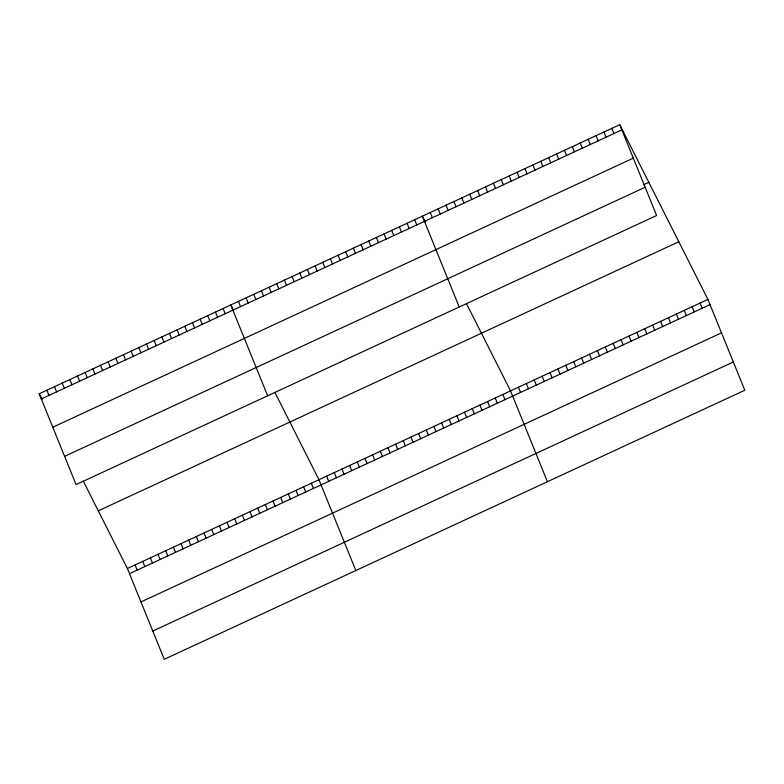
<?xml version="1.0" encoding="UTF-8"?>
<svg xmlns="http://www.w3.org/2000/svg" width="784" height="784" viewBox="0 0 784 784"><rect width="100%" height="100%" fill="white"/><g stroke="black" fill="none" stroke-linecap="round" stroke-linejoin="round"><path stroke-width="1.18" d="M619.732 124.695L656.61 215.512L76.077 484.581L39.2 393.764L619.732 124.695L707.923 299.419L744.8 390.236L164.268 659.305L127.39 568.488L83.29 481.131M41.307 398.958L621.839 129.879M52.783 427.211L633.315 158.133M643.899 184.642L648.838 182.349M64.602 456.327L645.134 187.249M98.284 510.835L678.826 241.756M127.39 568.488L707.923 299.419M129.497 573.682L710.03 304.604M140.973 601.936L721.505 332.857M152.792 631.051L733.324 361.973M425.261 221.941L422.351 216.178L459.228 306.995M466.451 303.545L510.541 390.902L547.418 481.719M233.201 309.778L230.78 304.976L267.648 395.783M274.87 392.333L318.961 479.7L355.838 570.507M39.2 393.764L42.111 399.536M700.034 303.075L702.131 308.259M692.135 306.74L694.242 311.924M611.843 128.351L613.95 133.535M684.236 310.395L686.343 315.58M603.945 132.016L606.052 137.2M676.347 314.061L678.444 319.245M596.046 135.671L598.153 140.855M668.448 317.716L670.555 322.9M588.157 139.336L590.264 144.521M660.549 321.371L662.656 326.565M580.258 142.992L582.365 148.176M652.66 325.037L654.767 330.221M572.359 146.647L574.466 151.841M644.762 328.692L646.869 333.876M564.47 150.312L566.577 155.497M636.863 332.357L638.97 337.541M556.571 153.968L558.678 159.152M628.974 336.013L631.081 341.197M548.682 157.633L550.78 162.817M621.075 339.668L623.182 344.862M540.784 161.288L542.891 166.473M613.176 343.333L615.283 348.517M532.885 164.944L534.992 170.138M605.287 346.989L607.394 352.173M524.996 168.609L527.093 173.793M597.388 350.654L599.495 355.838M517.097 172.264L519.204 177.449M589.499 354.309L591.597 359.493M509.198 175.93L511.305 181.114M581.601 357.965L583.708 363.159M501.309 179.585L503.416 184.769M573.702 361.63L575.809 366.814M493.41 183.24L495.517 188.434M565.813 365.285L567.92 370.469M485.512 186.906L487.619 192.09M557.914 368.95L560.021 374.135M477.623 190.561L479.73 195.745M550.015 372.606L552.122 377.79M469.724 194.226L471.831 199.41M542.126 376.261L544.233 381.455M461.825 197.882L463.932 203.066M534.227 379.926L536.334 385.111M453.936 201.537L456.043 206.731M526.329 383.582L528.436 388.766M446.037 205.202L448.144 210.386M518.44 387.247L520.547 392.431M438.148 208.858L440.245 214.042M430.249 212.523L432.356 217.707M502.877 394.46L504.984 399.644M495.214 398.007L497.321 403.192M414.687 219.736L416.794 224.92M487.55 401.555L489.657 406.749M407.023 223.283L409.13 228.467M479.886 405.112L481.993 410.297M399.36 226.831L401.467 232.025M472.223 408.66L474.33 413.844M391.696 230.388L393.803 235.572M464.559 412.217L466.666 417.402M384.042 233.936L386.14 239.12M456.905 415.765L459.003 420.949M376.379 237.493L378.476 242.677M449.242 419.313L451.339 424.507M368.715 241.041L370.822 246.225M441.578 422.87L443.685 428.054M361.052 244.588L363.159 249.782M433.915 426.418L436.022 431.612M353.388 248.146L355.495 253.33M426.251 429.975L428.358 435.159M345.724 251.693L347.831 256.887M418.587 433.523L420.694 438.707M338.061 255.251L340.168 260.435M410.924 437.08L413.031 442.264M330.397 258.798L332.504 263.983M403.26 440.628L405.367 445.812M322.734 262.356L324.841 267.54M395.597 444.175L397.704 449.369M315.07 265.903L317.177 271.088M387.933 447.733L390.04 452.917M307.406 269.451L309.513 274.645M380.269 451.28L382.376 456.474M299.743 273.008L301.85 278.193M372.606 454.838L374.713 460.022M292.079 276.556L294.186 281.74M364.942 458.385L367.049 463.569M284.416 280.113L286.523 285.298M357.279 461.943L359.386 467.127M276.752 283.661L278.859 288.845M349.615 465.49L351.722 470.674M269.088 287.218L271.195 292.403M341.951 469.038L344.058 474.232M261.425 290.766L263.532 295.95M334.288 472.595L336.395 477.779M253.761 294.314L255.868 299.508M326.624 476.143L328.731 481.327M246.107 297.871L248.205 303.055M238.444 301.419L240.541 306.603M311.307 483.248L313.404 488.432M303.643 486.805L305.74 491.989M223.117 308.524L225.224 313.708M295.98 490.353L298.087 495.537M215.453 312.081L217.56 317.265M288.316 493.9L290.423 499.094M207.789 315.629L209.896 320.813M280.652 497.458L282.759 502.642M200.126 319.176L202.233 324.37M272.989 501.005L275.096 506.19M192.462 322.734L194.569 327.918M265.325 504.563L267.432 509.747M184.799 326.281L186.906 331.465M257.662 508.11L259.769 513.295M177.135 329.839L179.242 335.023M249.998 511.668L252.105 516.852M169.471 333.386L171.578 338.57M242.334 515.215L244.441 520.4M161.808 336.944L163.915 342.128M234.671 518.763L236.778 523.957M154.144 340.491L156.251 345.675M227.007 522.32L229.114 527.505M146.481 344.039L148.588 349.233M219.344 525.868L221.451 531.052M138.817 347.596L140.924 352.78M211.68 529.425L213.787 534.61M131.153 351.144L133.26 356.328M204.016 532.973L206.123 538.157M123.49 354.701L125.597 359.885M196.353 536.53L198.46 541.715M115.826 358.249L117.933 363.433M188.689 540.078L190.796 545.262M108.172 361.806L110.27 366.99M181.026 543.626L183.133 548.82M100.509 365.354L102.606 370.538M173.372 547.183L175.469 552.367M92.845 368.901L94.942 374.095M165.708 550.731L167.805 555.915M85.182 372.459L87.289 377.643M158.045 554.288L160.152 559.472M77.518 376.006L79.625 381.191M150.381 557.836L152.488 563.02M69.854 379.564L71.961 384.748M142.717 561.383L144.824 566.577M62.191 383.111L64.298 388.296M135.054 564.941L137.161 570.125M54.527 386.659L56.634 391.853M46.864 390.216L48.971 395.401"/></g></svg>
